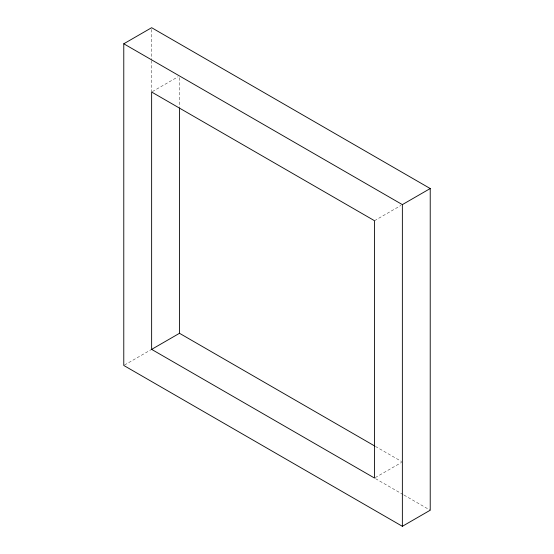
<?xml version="1.0" encoding="UTF-8"?>
<svg xmlns="http://www.w3.org/2000/svg" width="554" height="554" viewBox="0 0 554 554"><rect width="100%" height="100%" fill="white"/><g stroke="black" fill="none" stroke-linecap="round" stroke-linejoin="round"><path stroke-width="0.42" stroke-dasharray="2.77 2.08" d="M152.371 91.611L178.028 76.798M124.512 365.038L150.903 349.803M374.504 220.707L400.895 205.465M375.238 477.624L401.629 462.389M375.439 446.42L401.615 461.53M375.55 478.656L403.257 494.653M404.011 495.082L430.223 510.213M179.496 77.678L179.496 107.04M151.637 29.431L151.637 59.694M151.637 60.559L151.637 91.687"/><path stroke-width="0.83" d="M123.777 43.787L151.637 27.7L430.223 188.54L430.223 510.213L402.363 526.3L123.777 365.46L123.777 43.787L402.363 204.62L430.223 188.54M151.637 349.38L374.504 478.047L374.504 220.707L151.637 92.033L151.637 349.38L179.496 333.293L374.691 445.991M402.363 204.62L402.363 526.3M179.496 107.905L179.496 333.293"/></g></svg>
